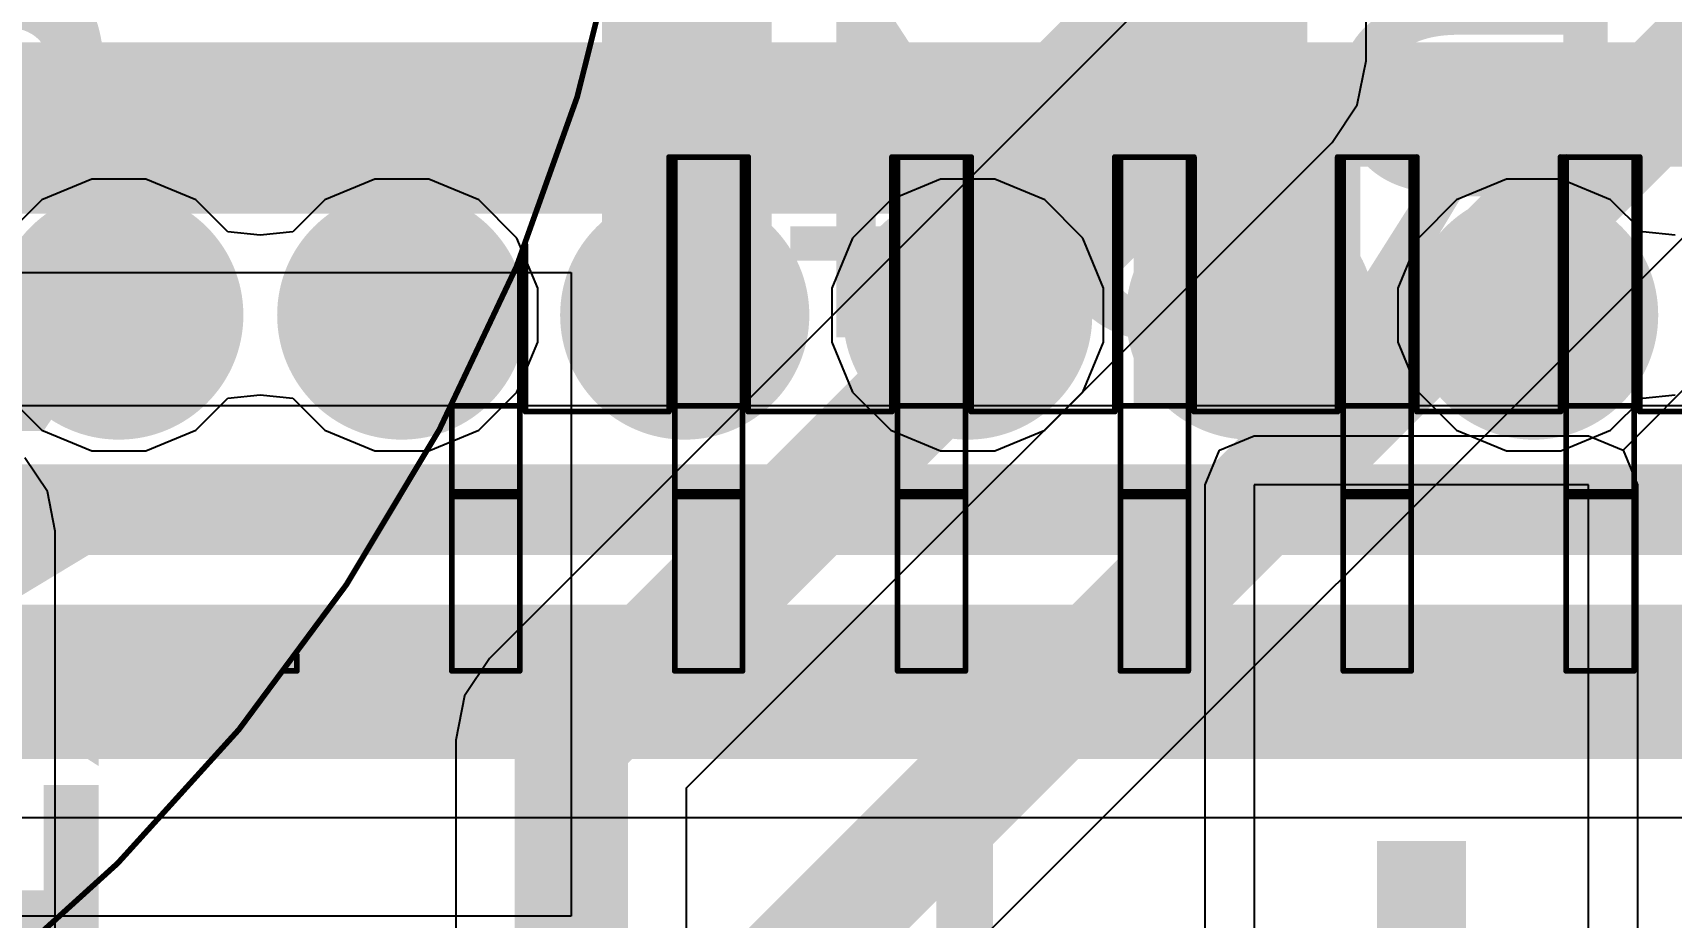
# Model space of a CAD drawing. Header units: inches. Extents: x -6 to 5433, y -4 to 5447.
# Drawn here: x 17.975 to 21.652, y -0.915 to 1.07 of the extents above; entities that cross this region are included whole.
import ezdxf

# ---------------------------------------------------------------- set-up
doc = ezdxf.new("R2010")
doc.units = ezdxf.units.IN
for name, color, linetype in [('Bottom Layer', 5, 'Continuous'), ('Bottom Overlay', 54, 'Continuous'), ('Bottom Solder', 6, 'Continuous'), ('Ground', 16, 'Continuous'), ('Mechanical 4', 56, 'Continuous'), ('Power', 76, 'Continuous'), ('Top Layer', 1, 'Continuous'), ('Top Overlay', 2, 'Continuous'), ('Top Paste', 8, 'Continuous'), ('Top Solder', 216, 'Continuous')]:
    doc.layers.add(name, color=color, linetype=linetype)
doc.styles.add('Arial', font='', dxfattribs={"height": 0.2})
doc.styles.add('Arial_Bold', font='', dxfattribs={"height": 0.2})
doc.styles.get('Arial').set_extended_font_data('Arial')
doc.styles.get('Arial_Bold').set_extended_font_data('Arial', bold=True)

# ---------------------------------------------------------------- blocks, each defined once
blk = doc.blocks.new('TL3340AF160QG_B_50')
at = {"layer": 'Bottom Layer'}
blk.add_hatch(color=5, dxfattribs=at).paths.add_polyline_path([(1.125, -0.875), (1.325, -0.875), (1.325, -1.075), (1.125, -1.075)])
blk.add_hatch(color=5, dxfattribs=at).paths.add_polyline_path([(1.125, -0.875), (1.325, -0.875), (1.325, -1.075), (1.125, -1.075)])
for p, q in [((0.85, -0.075), (0.85, -1.875)), ((1.6, -1.875), (1.6, -0.375)), ((0.85, -1.875), (1.6, -1.875))]:
    blk.add_line(p, q, dxfattribs=at)
at = {"layer": 'Bottom Overlay'}
for points in [[(2.25, -0.8385, 0.127, 0.127, 0), (2.25, -1.425, 0.127, 0.127, 0)], [(2.25, -1.425, 0.127, 0.127, 0), (1.9135, -1.425, 0.127, 0.127, 0)]]:
    blk.add_lwpolyline(points, format="xyseb", dxfattribs=at)
for points in [[(1.8817, -1.425, 0.0635, 0.0635, 1), (1.9452, -1.425, 0.0635, 0.0635, 1)], [(2.2183, -1.425, 0.0635, 0.0635, 1), (2.2818, -1.425, 0.0635, 0.0635, 1)], [(2.2183, -1.425, 0.0635, 0.0635, 1), (2.2818, -1.425, 0.0635, 0.0635, 1)]]:
    blk.add_lwpolyline(points, format="xyseb", close=True, dxfattribs=at)
at = {"layer": 'Bottom Solder'}
for p, q in [((0.74, -1.875), (0.74, -0.075)), ((1.71, -0.3751), (1.71, -1.875)), ((0.7722, -1.9528), (0.74, -1.875)), ((1.71, -1.875), (1.6778, -1.9528)), ((0.7722, -1.9528), (-5410.5359, -5449.3121)), ((0.85, -1.985), (0.7722, -1.9528)), ((1.6, -1.985), (0.85, -1.985)), ((1.6778, -1.9528), (1.6, -1.985))]:
    blk.add_line(p, q, dxfattribs=at)
blk = doc.blocks.new('ADM6_30_01_5_L_4_2_A_TR_155')
at = {"layer": 'Top Layer'}
h = blk.add_hatch(color=1, dxfattribs=at)
edge = h.paths.add_edge_path()
edge.add_arc((-6.0325, 1.75), 0.178, 0, 360)
h = blk.add_hatch(color=1, dxfattribs=at)
edge = h.paths.add_edge_path()
edge.add_arc((-5.3975, 1.75), 0.178, 0, 360)
h = blk.add_hatch(color=1, dxfattribs=at)
edge = h.paths.add_edge_path()
edge.add_arc((-4.7625, 1.75), 0.178, 0, 360)
h = blk.add_hatch(color=1, dxfattribs=at)
edge = h.paths.add_edge_path()
edge.add_arc((-4.1275, 1.75), 0.178, 0, 360)
h = blk.add_hatch(color=1, dxfattribs=at)
edge = h.paths.add_edge_path()
edge.add_arc((-3.4925, 1.75), 0.178, 0, 360)
h = blk.add_hatch(color=1, dxfattribs=at)
edge = h.paths.add_edge_path()
edge.add_arc((-2.8575, 1.75), 0.178, 0, 360)
at = {"layer": 'Top Paste'}
h = blk.add_hatch(color=8, dxfattribs=at)
edge = h.paths.add_edge_path()
edge.add_arc((-6.0325, 1.75), 0.178, 0, 360)
h = blk.add_hatch(color=8, dxfattribs=at)
edge = h.paths.add_edge_path()
edge.add_arc((-5.3975, 1.75), 0.178, 0, 360)
h = blk.add_hatch(color=8, dxfattribs=at)
edge = h.paths.add_edge_path()
edge.add_arc((-4.7625, 1.75), 0.178, 0, 360)
h = blk.add_hatch(color=8, dxfattribs=at)
edge = h.paths.add_edge_path()
edge.add_arc((-4.1275, 1.75), 0.178, 0, 360)
h = blk.add_hatch(color=8, dxfattribs=at)
edge = h.paths.add_edge_path()
edge.add_arc((-3.4925, 1.75), 0.178, 0, 360)
h = blk.add_hatch(color=8, dxfattribs=at)
edge = h.paths.add_edge_path()
edge.add_arc((-2.8575, 1.75), 0.178, 0, 360)
at = {"layer": 'Top Solder'}
h = blk.add_hatch(color=216, dxfattribs=at)
edge = h.paths.add_edge_path()
edge.add_arc((-6.0325, 1.75), 0.2796, 0, 360)
h = blk.add_hatch(color=216, dxfattribs=at)
edge = h.paths.add_edge_path()
edge.add_arc((-5.3975, 1.75), 0.2796, 0, 360)
h = blk.add_hatch(color=216, dxfattribs=at)
edge = h.paths.add_edge_path()
edge.add_arc((-4.7625, 1.75), 0.2796, 0, 360)
h = blk.add_hatch(color=216, dxfattribs=at)
edge = h.paths.add_edge_path()
edge.add_arc((-4.1275, 1.75), 0.2796, 0, 360)
h = blk.add_hatch(color=216, dxfattribs=at)
edge = h.paths.add_edge_path()
edge.add_arc((-3.4925, 1.75), 0.2796, 0, 360)
h = blk.add_hatch(color=216, dxfattribs=at)
edge = h.paths.add_edge_path()
edge.add_arc((-2.8575, 1.75), 0.2796, 0, 360)
at = {"layer": 'Top Overlay'}
blk.add_lwpolyline([(11.178, 2.5, 0.2, 0.2, 0), (-11.178, 2.5, 0.2, 0.2, 0)], format="xyseb", dxfattribs=at)

msp = doc.modelspace()

# ---------------------------------------------------------------- hatches: boundary and pattern name
at = {"layer": 'Top Layer'}
for points in [[(19.2521, 0.2362), (19.6331, 0.2362), (19.6331, 1.6078), (19.2521, 1.6078)], [(8.0081, 0.7696), (24.7131, 0.7696), (24.7131, 1.049), (8.0081, 1.049)], [(20.4459, 0.2362), (20.9539, 0.2362), (20.9539, 1.049), (20.4459, 1.049)]]:
    msp.add_hatch(color=1, dxfattribs=at).paths.add_polyline_path(points)

# ---------------------------------------------------------------- linework, layer by layer
at = {"layer": 'Bottom Layer'}
for p, q in [((20.9671, 1.0075), (20.9671, 1.5689)), ((20.4491, 1.1148), (19.0003, -0.334)), ((20.9474, 0.9084), (20.9671, 1.0075)), ((20.8912, 0.8244), (20.9474, 0.9084)), ((19.4424, -0.6244), (20.8912, 0.8244)), ((18.0079, 0.0409), (17.9574, 0.1165)), ((18.0257, -0.0483), (18.0079, 0.0409)), ((18.0257, -1.4296), (18.0257, -0.0483)), ((19.0003, -0.334), (18.9442, -0.418)), ((18.9442, -0.418), (18.9245, -0.5171)), ((18.9245, -0.5171), (18.9245, -2.1601)), ((19.4424, -2.1601), (19.4424, -0.6244))]:
    msp.add_line(p, q, dxfattribs=at)
for points in [[(20.7081, 1.0075, 0.254, 0.254, 0), (20.7081, 2.3718, 0.254, 0.254, 0)], [(19.1835, -0.5171, 0.254, 0.254, 0), (20.7081, 1.0075, 0.254, 0.254, 0)], [(19.1835, -2.505, 0.254, 0.254, 0), (19.1835, -0.5171, 0.254, 0.254, 0)]]:
    msp.add_lwpolyline(points, format="xyseb", dxfattribs=at)
for points in [[(20.6446, 1.0075, 0.127, 0.127, 1), (20.7716, 1.0075, 0.127, 0.127, 1)], [(20.6446, 1.0075, 0.127, 0.127, 1), (20.7716, 1.0075, 0.127, 0.127, 1)], [(19.12, -0.5171, 0.127, 0.127, 1), (19.247, -0.5171, 0.127, 0.127, 1)], [(19.12, -0.5171, 0.127, 0.127, 1), (19.247, -0.5171, 0.127, 0.127, 1)]]:
    msp.add_lwpolyline(points, format="xyseb", close=True, dxfattribs=at)
at = {"layer": 'Ground'}
for p, q in [((25.6662, 0.2331), (17.8409, 0.2331)), ((17.5521, -0.691), (38.5611, -0.691))]:
    msp.add_line(p, q, dxfattribs=at)
for points in [[(17.7443, 0, 0.2032, 0.2032, 0), (37.211, 0, 0.2032, 0.2032, 0)], [(17.5521, -0.4579, 0.2032, 0.2032, 0), (38.5611, -0.4579, 0.2032, 0.2032, 0)]]:
    msp.add_lwpolyline(points, format="xyseb", dxfattribs=at)
at = {"layer": 'Mechanical 4'}
for points in [[(19.3747, 2.125, 0.0127, 0.0127, 1), (11.1197, 2.125, 0.0127, 0.0127, 1)], [(19.3997, 0.7915, 0.00635, 0.00635, 1), (19.4061, 0.7915, 0.00635, 0.00635, 1)], [(19.3997, 0.7915, 0.00635, 0.00635, 1), (19.4061, 0.7915, 0.00635, 0.00635, 1)], [(19.4124, 0.7915, 0.00635, 0.00635, 1), (19.4188, 0.7915, 0.00635, 0.00635, 1)], [(19.5648, 0.7915, 0.00635, 0.00635, 1), (19.5712, 0.7915, 0.00635, 0.00635, 1)], [(19.5775, 0.7915, 0.00635, 0.00635, 1), (19.5839, 0.7915, 0.00635, 0.00635, 1)], [(19.5775, 0.7915, 0.00635, 0.00635, 1), (19.5839, 0.7915, 0.00635, 0.00635, 1)], [(19.8999, 0.7915, 0.00635, 0.00635, 1), (19.9062, 0.7915, 0.00635, 0.00635, 1)], [(19.8999, 0.7915, 0.00635, 0.00635, 1), (19.9062, 0.7915, 0.00635, 0.00635, 1)], [(19.9126, 0.7915, 0.00635, 0.00635, 1), (19.9189, 0.7915, 0.00635, 0.00635, 1)], [(20.065, 0.7915, 0.00635, 0.00635, 1), (20.0713, 0.7915, 0.00635, 0.00635, 1)], [(20.0777, 0.7915, 0.00635, 0.00635, 1), (20.084, 0.7915, 0.00635, 0.00635, 1)], [(20.0777, 0.7915, 0.00635, 0.00635, 1), (20.084, 0.7915, 0.00635, 0.00635, 1)], [(20.4, 0.7915, 0.00635, 0.00635, 1), (20.4063, 0.7915, 0.00635, 0.00635, 1)], [(20.4, 0.7915, 0.00635, 0.00635, 1), (20.4063, 0.7915, 0.00635, 0.00635, 1)], [(20.4127, 0.7915, 0.00635, 0.00635, 1), (20.419, 0.7915, 0.00635, 0.00635, 1)], [(20.5651, 0.7915, 0.00635, 0.00635, 1), (20.5714, 0.7915, 0.00635, 0.00635, 1)], [(20.5778, 0.7915, 0.00635, 0.00635, 1), (20.5841, 0.7915, 0.00635, 0.00635, 1)], [(20.5778, 0.7915, 0.00635, 0.00635, 1), (20.5841, 0.7915, 0.00635, 0.00635, 1)], [(20.9001, 0.7915, 0.00635, 0.00635, 1), (20.9065, 0.7915, 0.00635, 0.00635, 1)], [(20.9001, 0.7915, 0.00635, 0.00635, 1), (20.9065, 0.7915, 0.00635, 0.00635, 1)], [(20.9128, 0.7915, 0.00635, 0.00635, 1), (20.9192, 0.7915, 0.00635, 0.00635, 1)], [(21.0652, 0.7915, 0.00635, 0.00635, 1), (21.0716, 0.7915, 0.00635, 0.00635, 1)], [(21.0779, 0.7915, 0.00635, 0.00635, 1), (21.0843, 0.7915, 0.00635, 0.00635, 1)], [(21.0779, 0.7915, 0.00635, 0.00635, 1), (21.0843, 0.7915, 0.00635, 0.00635, 1)], [(21.4002, 0.7915, 0.00635, 0.00635, 1), (21.4066, 0.7915, 0.00635, 0.00635, 1)], [(21.4002, 0.7915, 0.00635, 0.00635, 1), (21.4066, 0.7915, 0.00635, 0.00635, 1)], [(21.4129, 0.7915, 0.00635, 0.00635, 1), (21.4193, 0.7915, 0.00635, 0.00635, 1)], [(21.5653, 0.7915, 0.00635, 0.00635, 1), (21.5717, 0.7915, 0.00635, 0.00635, 1)], [(21.578, 0.7915, 0.00635, 0.00635, 1), (21.5844, 0.7915, 0.00635, 0.00635, 1)], [(21.578, 0.7915, 0.00635, 0.00635, 1), (21.5844, 0.7915, 0.00635, 0.00635, 1)], [(19.0774, 0.5948, 0.00635, 0.00635, 1), (19.0838, 0.5948, 0.00635, 0.00635, 1)], [(19.0647, 0.5633, 0.00635, 0.00635, 1), (19.0711, 0.5633, 0.00635, 0.00635, 1)], [(18.9123, 0.233, 0.00635, 0.00635, 1), (18.9187, 0.233, 0.00635, 0.00635, 1)], [(18.9123, 0.233, 0.00635, 0.00635, 1), (18.9187, 0.233, 0.00635, 0.00635, 1)], [(19.0647, 0.233, 0.00635, 0.00635, 1), (19.0711, 0.233, 0.00635, 0.00635, 1)], [(19.0774, 0.22, 0.00635, 0.00635, 1), (19.0838, 0.22, 0.00635, 0.00635, 1)], [(19.0774, 0.22, 0.00635, 0.00635, 1), (19.0838, 0.22, 0.00635, 0.00635, 1)], [(19.3997, 0.22, 0.00635, 0.00635, 1), (19.4061, 0.22, 0.00635, 0.00635, 1)], [(19.3997, 0.22, 0.00635, 0.00635, 1), (19.4061, 0.22, 0.00635, 0.00635, 1)], [(19.4124, 0.233, 0.00635, 0.00635, 1), (19.4188, 0.233, 0.00635, 0.00635, 1)], [(19.5648, 0.233, 0.00635, 0.00635, 1), (19.5712, 0.233, 0.00635, 0.00635, 1)], [(19.5775, 0.22, 0.00635, 0.00635, 1), (19.5839, 0.22, 0.00635, 0.00635, 1)], [(19.5775, 0.22, 0.00635, 0.00635, 1), (19.5839, 0.22, 0.00635, 0.00635, 1)], [(19.8999, 0.22, 0.00635, 0.00635, 1), (19.9062, 0.22, 0.00635, 0.00635, 1)], [(19.8999, 0.22, 0.00635, 0.00635, 1), (19.9062, 0.22, 0.00635, 0.00635, 1)], [(19.9126, 0.233, 0.00635, 0.00635, 1), (19.9189, 0.233, 0.00635, 0.00635, 1)], [(20.065, 0.233, 0.00635, 0.00635, 1), (20.0713, 0.233, 0.00635, 0.00635, 1)], [(20.0777, 0.22, 0.00635, 0.00635, 1), (20.084, 0.22, 0.00635, 0.00635, 1)], [(20.0777, 0.22, 0.00635, 0.00635, 1), (20.084, 0.22, 0.00635, 0.00635, 1)], [(20.4, 0.22, 0.00635, 0.00635, 1), (20.4063, 0.22, 0.00635, 0.00635, 1)], [(20.4, 0.22, 0.00635, 0.00635, 1), (20.4063, 0.22, 0.00635, 0.00635, 1)], [(20.4127, 0.233, 0.00635, 0.00635, 1), (20.419, 0.233, 0.00635, 0.00635, 1)], [(20.5651, 0.233, 0.00635, 0.00635, 1), (20.5714, 0.233, 0.00635, 0.00635, 1)], [(20.5778, 0.22, 0.00635, 0.00635, 1), (20.5841, 0.22, 0.00635, 0.00635, 1)], [(20.5778, 0.22, 0.00635, 0.00635, 1), (20.5841, 0.22, 0.00635, 0.00635, 1)], [(20.9001, 0.22, 0.00635, 0.00635, 1), (20.9065, 0.22, 0.00635, 0.00635, 1)], [(20.9001, 0.22, 0.00635, 0.00635, 1), (20.9065, 0.22, 0.00635, 0.00635, 1)], [(20.9128, 0.233, 0.00635, 0.00635, 1), (20.9192, 0.233, 0.00635, 0.00635, 1)], [(21.0652, 0.233, 0.00635, 0.00635, 1), (21.0716, 0.233, 0.00635, 0.00635, 1)], [(21.0779, 0.22, 0.00635, 0.00635, 1), (21.0843, 0.22, 0.00635, 0.00635, 1)], [(21.0779, 0.22, 0.00635, 0.00635, 1), (21.0843, 0.22, 0.00635, 0.00635, 1)], [(21.4002, 0.22, 0.00635, 0.00635, 1), (21.4066, 0.22, 0.00635, 0.00635, 1)], [(21.4002, 0.22, 0.00635, 0.00635, 1), (21.4066, 0.22, 0.00635, 0.00635, 1)], [(21.4129, 0.233, 0.00635, 0.00635, 1), (21.4193, 0.233, 0.00635, 0.00635, 1)], [(21.5653, 0.233, 0.00635, 0.00635, 1), (21.5717, 0.233, 0.00635, 0.00635, 1)], [(21.578, 0.22, 0.00635, 0.00635, 1), (21.5844, 0.22, 0.00635, 0.00635, 1)], [(21.578, 0.22, 0.00635, 0.00635, 1), (21.5844, 0.22, 0.00635, 0.00635, 1)], [(18.9123, 0.0397, 0.00635, 0.00635, 1), (18.9187, 0.0397, 0.00635, 0.00635, 1)], [(19.0647, 0.0397, 0.00635, 0.00635, 1), (19.0711, 0.0397, 0.00635, 0.00635, 1)], [(19.4124, 0.0397, 0.00635, 0.00635, 1), (19.4188, 0.0397, 0.00635, 0.00635, 1)], [(19.5648, 0.0397, 0.00635, 0.00635, 1), (19.5712, 0.0397, 0.00635, 0.00635, 1)], [(19.9126, 0.0397, 0.00635, 0.00635, 1), (19.9189, 0.0397, 0.00635, 0.00635, 1)], [(20.065, 0.0397, 0.00635, 0.00635, 1), (20.0713, 0.0397, 0.00635, 0.00635, 1)], [(20.4127, 0.0397, 0.00635, 0.00635, 1), (20.419, 0.0397, 0.00635, 0.00635, 1)], [(20.5651, 0.0397, 0.00635, 0.00635, 1), (20.5714, 0.0397, 0.00635, 0.00635, 1)], [(20.9128, 0.0397, 0.00635, 0.00635, 1), (20.9192, 0.0397, 0.00635, 0.00635, 1)], [(21.0652, 0.0397, 0.00635, 0.00635, 1), (21.0716, 0.0397, 0.00635, 0.00635, 1)], [(21.4129, 0.0397, 0.00635, 0.00635, 1), (21.4193, 0.0397, 0.00635, 0.00635, 1)], [(21.5653, 0.0397, 0.00635, 0.00635, 1), (21.5717, 0.0397, 0.00635, 0.00635, 1)], [(18.9123, 0.0293, 0.00635, 0.00635, 1), (18.9187, 0.0293, 0.00635, 0.00635, 1)], [(19.0647, 0.0293, 0.00635, 0.00635, 1), (19.0711, 0.0293, 0.00635, 0.00635, 1)], [(19.4124, 0.0293, 0.00635, 0.00635, 1), (19.4188, 0.0293, 0.00635, 0.00635, 1)], [(19.5648, 0.0293, 0.00635, 0.00635, 1), (19.5712, 0.0293, 0.00635, 0.00635, 1)], [(19.9126, 0.0293, 0.00635, 0.00635, 1), (19.9189, 0.0293, 0.00635, 0.00635, 1)], [(20.065, 0.0293, 0.00635, 0.00635, 1), (20.0713, 0.0293, 0.00635, 0.00635, 1)], [(20.4127, 0.0293, 0.00635, 0.00635, 1), (20.419, 0.0293, 0.00635, 0.00635, 1)], [(20.5651, 0.0293, 0.00635, 0.00635, 1), (20.5714, 0.0293, 0.00635, 0.00635, 1)], [(20.9128, 0.0293, 0.00635, 0.00635, 1), (20.9192, 0.0293, 0.00635, 0.00635, 1)], [(21.0652, 0.0293, 0.00635, 0.00635, 1), (21.0716, 0.0293, 0.00635, 0.00635, 1)], [(21.4129, 0.0293, 0.00635, 0.00635, 1), (21.4193, 0.0293, 0.00635, 0.00635, 1)], [(21.5653, 0.0293, 0.00635, 0.00635, 1), (21.5717, 0.0293, 0.00635, 0.00635, 1)], [(18.5646, -0.3266, 0.00635, 0.00635, 1), (18.5709, -0.3266, 0.00635, 0.00635, 1)], [(18.5381, -0.362, 0.00635, 0.00635, 1), (18.5445, -0.362, 0.00635, 0.00635, 1)], [(18.5646, -0.362, 0.00635, 0.00635, 1), (18.5709, -0.362, 0.00635, 0.00635, 1)], [(18.5646, -0.362, 0.00635, 0.00635, 1), (18.5709, -0.362, 0.00635, 0.00635, 1)], [(18.9123, -0.362, 0.00635, 0.00635, 1), (18.9187, -0.362, 0.00635, 0.00635, 1)], [(18.9123, -0.362, 0.00635, 0.00635, 1), (18.9187, -0.362, 0.00635, 0.00635, 1)], [(19.0647, -0.362, 0.00635, 0.00635, 1), (19.0711, -0.362, 0.00635, 0.00635, 1)], [(19.0647, -0.362, 0.00635, 0.00635, 1), (19.0711, -0.362, 0.00635, 0.00635, 1)], [(19.4124, -0.362, 0.00635, 0.00635, 1), (19.4188, -0.362, 0.00635, 0.00635, 1)], [(19.4124, -0.362, 0.00635, 0.00635, 1), (19.4188, -0.362, 0.00635, 0.00635, 1)], [(19.5648, -0.362, 0.00635, 0.00635, 1), (19.5712, -0.362, 0.00635, 0.00635, 1)], [(19.5648, -0.362, 0.00635, 0.00635, 1), (19.5712, -0.362, 0.00635, 0.00635, 1)], [(19.9126, -0.362, 0.00635, 0.00635, 1), (19.9189, -0.362, 0.00635, 0.00635, 1)], [(19.9126, -0.362, 0.00635, 0.00635, 1), (19.9189, -0.362, 0.00635, 0.00635, 1)], [(20.065, -0.362, 0.00635, 0.00635, 1), (20.0713, -0.362, 0.00635, 0.00635, 1)], [(20.065, -0.362, 0.00635, 0.00635, 1), (20.0713, -0.362, 0.00635, 0.00635, 1)], [(20.4127, -0.362, 0.00635, 0.00635, 1), (20.419, -0.362, 0.00635, 0.00635, 1)], [(20.4127, -0.362, 0.00635, 0.00635, 1), (20.419, -0.362, 0.00635, 0.00635, 1)], [(20.5651, -0.362, 0.00635, 0.00635, 1), (20.5714, -0.362, 0.00635, 0.00635, 1)], [(20.5651, -0.362, 0.00635, 0.00635, 1), (20.5714, -0.362, 0.00635, 0.00635, 1)], [(20.9128, -0.362, 0.00635, 0.00635, 1), (20.9192, -0.362, 0.00635, 0.00635, 1)], [(20.9128, -0.362, 0.00635, 0.00635, 1), (20.9192, -0.362, 0.00635, 0.00635, 1)], [(21.0652, -0.362, 0.00635, 0.00635, 1), (21.0716, -0.362, 0.00635, 0.00635, 1)], [(21.0652, -0.362, 0.00635, 0.00635, 1), (21.0716, -0.362, 0.00635, 0.00635, 1)], [(21.4129, -0.362, 0.00635, 0.00635, 1), (21.4193, -0.362, 0.00635, 0.00635, 1)], [(21.4129, -0.362, 0.00635, 0.00635, 1), (21.4193, -0.362, 0.00635, 0.00635, 1)], [(21.5653, -0.362, 0.00635, 0.00635, 1), (21.5717, -0.362, 0.00635, 0.00635, 1)], [(21.5653, -0.362, 0.00635, 0.00635, 1), (21.5717, -0.362, 0.00635, 0.00635, 1)]]:
    msp.add_lwpolyline(points, format="xyseb", close=True, dxfattribs=at)
for points in [[(19.3747, 2.125, 0.0127, 0.0127, -1), (11.1197, 2.125, 0.0127, 0.0127, 0)], [(19.4029, 0.7915, 0.0127, 0.0127, 0), (19.5807, 0.7915, 0.0127, 0.0127, 0)], [(19.4029, 0.22, 0.0127, 0.0127, 0), (19.4029, 0.7915, 0.0127, 0.0127, 0)], [(19.4156, -0.362, 0.0127, 0.0127, 0), (19.4156, 0.7915, 0.0127, 0.0127, 0)], [(19.568, -0.362, 0.0127, 0.0127, 0), (19.568, 0.7915, 0.0127, 0.0127, 0)], [(19.5807, 0.22, 0.0127, 0.0127, 0), (19.5807, 0.7915, 0.0127, 0.0127, 0)], [(19.903, 0.7915, 0.0127, 0.0127, 0), (20.0808, 0.7915, 0.0127, 0.0127, 0)], [(19.903, 0.22, 0.0127, 0.0127, 0), (19.903, 0.7915, 0.0127, 0.0127, 0)], [(19.9157, -0.362, 0.0127, 0.0127, 0), (19.9157, 0.7915, 0.0127, 0.0127, 0)], [(20.0681, -0.362, 0.0127, 0.0127, 0), (20.0681, 0.7915, 0.0127, 0.0127, 0)], [(20.0808, 0.22, 0.0127, 0.0127, 0), (20.0808, 0.7915, 0.0127, 0.0127, 0)], [(20.4032, 0.22, 0.0127, 0.0127, 0), (20.4032, 0.7915, 0.0127, 0.0127, 0)], [(20.4032, 0.7915, 0.0127, 0.0127, 0), (20.581, 0.7915, 0.0127, 0.0127, 0)], [(20.4159, -0.362, 0.0127, 0.0127, 0), (20.4159, 0.7915, 0.0127, 0.0127, 0)], [(20.5683, -0.362, 0.0127, 0.0127, 0), (20.5683, 0.7915, 0.0127, 0.0127, 0)], [(20.581, 0.22, 0.0127, 0.0127, 0), (20.581, 0.7915, 0.0127, 0.0127, 0)], [(20.9033, 0.22, 0.0127, 0.0127, 0), (20.9033, 0.7915, 0.0127, 0.0127, 0)], [(20.9033, 0.7915, 0.0127, 0.0127, 0), (21.0811, 0.7915, 0.0127, 0.0127, 0)], [(20.916, -0.362, 0.0127, 0.0127, 0), (20.916, 0.7915, 0.0127, 0.0127, 0)], [(21.0684, -0.362, 0.0127, 0.0127, 0), (21.0684, 0.7915, 0.0127, 0.0127, 0)], [(21.0811, 0.22, 0.0127, 0.0127, 0), (21.0811, 0.7915, 0.0127, 0.0127, 0)], [(21.4034, 0.7915, 0.0127, 0.0127, 0), (21.5812, 0.7915, 0.0127, 0.0127, 0)], [(21.4034, 0.22, 0.0127, 0.0127, 0), (21.4034, 0.7915, 0.0127, 0.0127, 0)], [(21.4161, -0.362, 0.0127, 0.0127, 0), (21.4161, 0.7915, 0.0127, 0.0127, 0)], [(21.5685, -0.362, 0.0127, 0.0127, 0), (21.5685, 0.7915, 0.0127, 0.0127, 0)], [(21.5812, 0.22, 0.0127, 0.0127, 0), (21.5812, 0.7915, 0.0127, 0.0127, 0)], [(19.0806, 0.22, 0.0127, 0.0127, 0), (19.0806, 0.5948, 0.0127, 0.0127, 0)], [(19.0679, -0.362, 0.0127, 0.0127, 0), (19.0679, 0.5633, 0.0127, 0.0127, 0)], [(18.9155, 0.233, 0.0127, 0.0127, 0), (19.0679, 0.233, 0.0127, 0.0127, 0)], [(18.9155, -0.362, 0.0127, 0.0127, 0), (18.9155, 0.233, 0.0127, 0.0127, 0)], [(19.0806, 0.22, 0.0127, 0.0127, 0), (19.4029, 0.22, 0.0127, 0.0127, 0)], [(19.4156, 0.233, 0.0127, 0.0127, 0), (19.568, 0.233, 0.0127, 0.0127, 0)], [(19.5807, 0.22, 0.0127, 0.0127, 0), (19.903, 0.22, 0.0127, 0.0127, 0)], [(19.9157, 0.233, 0.0127, 0.0127, 0), (20.0681, 0.233, 0.0127, 0.0127, 0)], [(20.0808, 0.22, 0.0127, 0.0127, 0), (20.4032, 0.22, 0.0127, 0.0127, 0)], [(20.4159, 0.233, 0.0127, 0.0127, 0), (20.5683, 0.233, 0.0127, 0.0127, 0)], [(20.581, 0.22, 0.0127, 0.0127, 0), (20.9033, 0.22, 0.0127, 0.0127, 0)], [(20.916, 0.233, 0.0127, 0.0127, 0), (21.0684, 0.233, 0.0127, 0.0127, 0)], [(21.0811, 0.22, 0.0127, 0.0127, 0), (21.4034, 0.22, 0.0127, 0.0127, 0)], [(21.4161, 0.233, 0.0127, 0.0127, 0), (21.5685, 0.233, 0.0127, 0.0127, 0)], [(21.5812, 0.22, 0.0127, 0.0127, 0), (21.9035, 0.22, 0.0127, 0.0127, 0)], [(18.9155, 0.0397, 0.0127, 0.0127, 0), (19.0679, 0.0397, 0.0127, 0.0127, 0)], [(19.4156, 0.0397, 0.0127, 0.0127, 0), (19.568, 0.0397, 0.0127, 0.0127, 0)], [(19.9157, 0.0397, 0.0127, 0.0127, 0), (20.0681, 0.0397, 0.0127, 0.0127, 0)], [(20.4159, 0.0397, 0.0127, 0.0127, 0), (20.5683, 0.0397, 0.0127, 0.0127, 0)], [(20.916, 0.0397, 0.0127, 0.0127, 0), (21.0684, 0.0397, 0.0127, 0.0127, 0)], [(21.4161, 0.0397, 0.0127, 0.0127, 0), (21.5685, 0.0397, 0.0127, 0.0127, 0)], [(18.9155, 0.0293, 0.0127, 0.0127, 0), (19.0679, 0.0293, 0.0127, 0.0127, 0)], [(19.4156, 0.0293, 0.0127, 0.0127, 0), (19.568, 0.0293, 0.0127, 0.0127, 0)], [(19.9157, 0.0293, 0.0127, 0.0127, 0), (20.0681, 0.0293, 0.0127, 0.0127, 0)], [(20.4159, 0.0293, 0.0127, 0.0127, 0), (20.5683, 0.0293, 0.0127, 0.0127, 0)], [(20.916, 0.0293, 0.0127, 0.0127, 0), (21.0684, 0.0293, 0.0127, 0.0127, 0)], [(21.4161, 0.0293, 0.0127, 0.0127, 0), (21.5685, 0.0293, 0.0127, 0.0127, 0)], [(18.5678, -0.362, 0.0127, 0.0127, 0), (18.5678, -0.3266, 0.0127, 0.0127, 0)], [(18.5413, -0.362, 0.0127, 0.0127, 0), (18.5678, -0.362, 0.0127, 0.0127, 0)], [(18.9155, -0.362, 0.0127, 0.0127, 0), (19.0679, -0.362, 0.0127, 0.0127, 0)], [(19.4156, -0.362, 0.0127, 0.0127, 0), (19.568, -0.362, 0.0127, 0.0127, 0)], [(19.9157, -0.362, 0.0127, 0.0127, 0), (20.0681, -0.362, 0.0127, 0.0127, 0)], [(20.4159, -0.362, 0.0127, 0.0127, 0), (20.5683, -0.362, 0.0127, 0.0127, 0)], [(20.916, -0.362, 0.0127, 0.0127, 0), (21.0684, -0.362, 0.0127, 0.0127, 0)], [(21.4161, -0.362, 0.0127, 0.0127, 0), (21.5685, -0.362, 0.0127, 0.0127, 0)]]:
    msp.add_lwpolyline(points, format="xyseb", dxfattribs=at)
at = {"layer": 'Power'}
for p, q in [((20.01, -1.0571), (22.1612, 1.0941)), ((15.3216, 0.5325), (19.1835, 0.5325)), ((19.1835, 0.5325), (19.1835, -0.9128)), ((19.1835, -0.9128), (14.25, -0.9128))]:
    msp.add_line(p, q, dxfattribs=at)
for points in [[(20.1582, 0.7915, 0.254, 0.254, 0), (21.3431, 1.9763, 0.254, 0.254, 0)], [(19.5291, -1.1718, 0.254, 0.254, 0), (21.9781, 1.2772, 0.254, 0.254, 0)], [(14.4283, 0.7915, 0.254, 0.254, 0), (20.1582, 0.7915, 0.254, 0.254, 0)]]:
    msp.add_lwpolyline(points, format="xyseb", dxfattribs=at)
msp.add_lwpolyline([(20.0947, 0.7915, 0.127, 0.127, 1), (20.2217, 0.7915, 0.127, 0.127, 1)], format="xyseb", close=True, dxfattribs=at)
msp.add_lwpolyline([(20.0947, 0.7915, 0.127, 0.127, 1), (20.2217, 0.7915, 0.127, 0.127, 1)], format="xyseb", close=True, dxfattribs=at)
at = {"layer": 'Top Layer'}
for p, q in [((18.1074, 0.7417), (17.9953, 0.6953)), ((18.2288, 0.7417), (18.1074, 0.7417)), ((18.3409, 0.6953), (18.2288, 0.7417)), ((18.7424, 0.7417), (18.6303, 0.6953)), ((18.8638, 0.7417), (18.7424, 0.7417)), ((18.9759, 0.6953), (18.8638, 0.7417)), ((20.0124, 0.7417), (19.9003, 0.6953)), ((20.1338, 0.7417), (20.0124, 0.7417)), ((20.2459, 0.6953), (20.1338, 0.7417)), ((21.2824, 0.7417), (21.1703, 0.6953)), ((21.4038, 0.7417), (21.2824, 0.7417)), ((21.5159, 0.6953), (21.4038, 0.7417)), ((17.9953, 0.6953), (17.9234, 0.6234)), ((18.4128, 0.6234), (18.3409, 0.6953)), ((18.6303, 0.6953), (18.5584, 0.6234)), ((19.0617, 0.6095), (18.9759, 0.6953)), ((19.9003, 0.6953), (19.8145, 0.6095)), ((20.3317, 0.6095), (20.2459, 0.6953)), ((21.1703, 0.6953), (21.0845, 0.6095)), ((21.5878, 0.6234), (21.5159, 0.6953)), ((18.4856, 0.6157), (18.4128, 0.6234)), ((18.5584, 0.6234), (18.4856, 0.6157)), ((19.1081, 0.4974), (19.0617, 0.6095)), ((19.8145, 0.6095), (19.7681, 0.4974)), ((20.3781, 0.4974), (20.3317, 0.6095)), ((21.0845, 0.6095), (21.0381, 0.4974)), ((21.6606, 0.6157), (21.5878, 0.6234)), ((19.1081, 0.3761), (19.1081, 0.4974)), ((19.7681, 0.4974), (19.7681, 0.3761)), ((20.3781, 0.3761), (20.3781, 0.4974)), ((21.0381, 0.4974), (21.0381, 0.3761)), ((19.0617, 0.264), (19.1081, 0.3761)), ((19.7681, 0.3761), (19.8145, 0.264)), ((20.3317, 0.264), (20.3781, 0.3761)), ((21.0381, 0.3761), (21.0845, 0.264)), ((18.4128, 0.2501), (18.4856, 0.2578)), ((18.4856, 0.2578), (18.5584, 0.2501)), ((18.9759, 0.1782), (19.0617, 0.264)), ((19.8145, 0.264), (19.9003, 0.1782)), ((20.2459, 0.1782), (20.3317, 0.264)), ((21.0845, 0.264), (21.1703, 0.1782)), ((21.5878, 0.2501), (21.6606, 0.2578)), ((17.9234, 0.2501), (17.9953, 0.1782)), ((18.3409, 0.1782), (18.4128, 0.2501)), ((18.5584, 0.2501), (18.6303, 0.1782)), ((21.5159, 0.1782), (21.5878, 0.2501)), ((17.9953, 0.1782), (18.1074, 0.1317)), ((18.2288, 0.1317), (18.3409, 0.1782)), ((18.6303, 0.1782), (18.7424, 0.1317)), ((18.8638, 0.1317), (18.9759, 0.1782)), ((19.9003, 0.1782), (20.0124, 0.1317)), ((20.1338, 0.1317), (20.2459, 0.1782)), ((21.1703, 0.1782), (21.2824, 0.1317)), ((21.4038, 0.1317), (21.5159, 0.1782)), ((18.1074, 0.1317), (18.2288, 0.1317)), ((18.7424, 0.1317), (18.8638, 0.1317)), ((20.0124, 0.1317), (20.1338, 0.1317)), ((21.2824, 0.1317), (21.4038, 0.1317))]:
    msp.add_line(p, q, dxfattribs=at)

# ---------------------------------------------------------------- block references
at = {"rotation": 180}
for name, p in [('TL3340AF160QG_B_50', (22.3163, -1.819)), ('ADM6_30_01_5_L_4_2_A_TR_155', (15.3106, 2.1867))]:
    msp.add_blockref(name, p, dxfattribs=at)

# ---------------------------------------------------------------- texts
at = {"layer": 'Bottom Overlay', "style": 'Arial_Bold', "text_generation_flag": 2}
msp.add_text('TX13', height=0.762, rotation=270, dxfattribs=at).set_placement((17.361, -1.2565))
at = {"layer": 'Bottom Overlay', "style": 'Arial', "text_generation_flag": 2}
msp.add_text('R34', height=0.762, dxfattribs=at).set_placement((21.5966, 0.3866))

doc.saveas('drawing.dxf')
